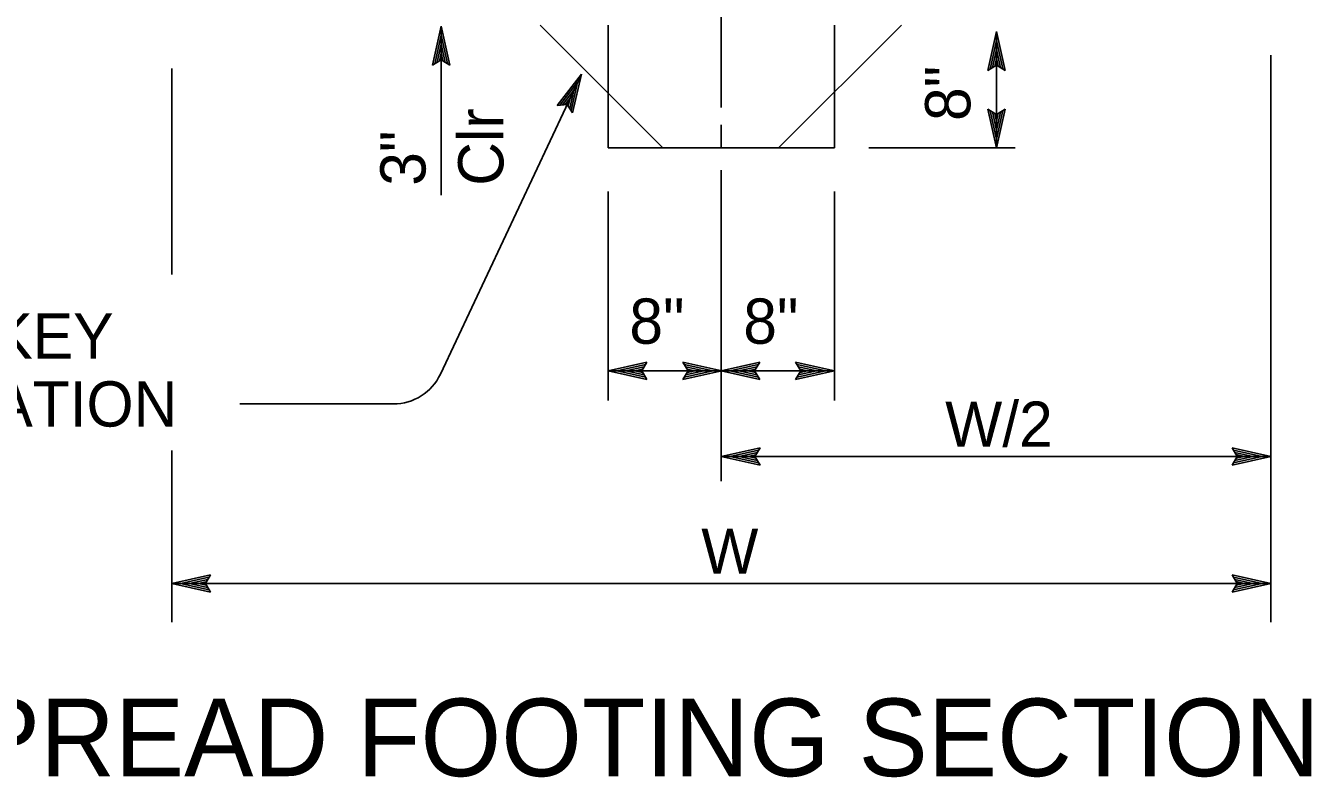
# Model space of a CAD drawing. Extents: x -894 to 866, y -476 to 714.
# Drawn here: x -734.2 to -535.3, y 198.5 to 314.8 of the extents above; entities that cross this region are included whole.
import ezdxf

# ---------------------------------------------------------------- set-up
doc = ezdxf.new("R2010")
doc.units = 0
doc.layers.add('60 Nongeo Data', color=7, linetype='Continuous')

msp = doc.modelspace()

# ---------------------------------------------------------------- linework, layer by layer
at = {"layer": '60 Nongeo Data'}
for p, q in [((-671.25, 308.68), (-669.91, 314.68)), ((-669.91, 288.59), (-669.91, 314.68)), ((-669.91, 314.68), (-669.91, 314.68)), ((-669.91, 314.68), (-668.58, 308.68)), ((-635.63, 295.86), (-654.63, 314.86)), ((-644.09, 314.86), (-644.09, 295.86)), ((-617.74, 295.86), (-598.74, 314.86)), ((-609.09, 314.86), (-609.09, 295.86)), ((-670.9, 308.89), (-669.91, 313.3)), ((-669.91, 313.29), (-668.94, 308.91)), ((-585.37, 307.86), (-584.03, 313.86)), ((-585.01, 308.07), (-584.03, 312.48)), ((-584.03, 295.86), (-584.03, 313.86)), ((-584.03, 313.86), (-584.03, 313.86)), ((-584.03, 313.86), (-582.7, 307.86)), ((-584.03, 312.47), (-583.06, 308.09)), ((-670.54, 309.13), (-669.92, 311.92)), ((-670.19, 309.3), (-669.92, 310.53)), ((-669.92, 311.92), (-669.29, 309.09)), ((-669.92, 310.53), (-669.65, 309.32)), ((-584.65, 308.31), (-584.03, 311.09)), ((-584.03, 311.09), (-583.41, 308.27)), ((-541.59, 222.96), (-541.59, 310.22)), ((-669.91, 309.48), (-671.25, 308.68)), ((-671.25, 308.68), (-671.25, 308.68)), ((-668.58, 308.68), (-669.91, 309.48)), ((-668.58, 308.68), (-668.58, 308.68)), ((-584.03, 308.66), (-585.37, 307.86)), ((-584.31, 308.48), (-584.03, 309.71)), ((-584.03, 309.71), (-583.77, 308.5)), ((-582.7, 307.86), (-584.03, 308.66)), ((-711.59, 299), (-711.59, 308.16)), ((-670.04, 260.87), (-648.23, 307.3)), ((-651.99, 302.44), (-648.23, 307.3)), ((-648.23, 307.3), (-649.58, 301.31)), ((-648.23, 307.3), (-648.23, 307.3)), ((-585.37, 307.86), (-585.37, 307.86)), ((-582.7, 307.86), (-582.7, 307.86)), ((-651.58, 302.48), (-648.82, 306.05)), ((-651.15, 302.54), (-649.41, 304.8)), ((-649.41, 304.8), (-650.04, 301.98)), ((-648.82, 306.04), (-649.8, 301.67)), ((-650.44, 302.59), (-651.99, 302.44)), ((-651.99, 302.44), (-651.99, 302.44)), ((-650.77, 302.56), (-649.99, 303.55)), ((-649.58, 301.31), (-650.44, 302.59)), ((-649.99, 303.55), (-650.27, 302.34)), ((-649.58, 301.31), (-649.58, 301.31)), ((-584.03, 295.86), (-585.36, 301.86)), ((-585.36, 301.86), (-585.36, 301.86)), ((-585.36, 301.86), (-584.03, 301.06)), ((-584.03, 297.25), (-585, 301.63)), ((-584.03, 298.62), (-584.65, 301.45)), ((-584.03, 300.01), (-584.29, 301.21)), ((-584.03, 301.06), (-582.69, 301.86)), ((-582.69, 301.86), (-584.03, 295.86)), ((-583.05, 301.64), (-584.03, 297.24)), ((-583.41, 301.41), (-584.03, 298.62)), ((-583.75, 301.23), (-584.03, 300.01)), ((-582.69, 301.86), (-582.69, 301.86)), ((-711.59, 276.28), (-711.59, 299)), ((-644.09, 295.86), (-609.09, 295.86)), ((-603.78, 295.86), (-581.13, 295.86)), ((-584.03, 295.86), (-584.03, 295.86)), ((-626.59, 292.44), (-626.59, 244.34)), ((-644.09, 256.81), (-644.09, 289.12)), ((-609.09, 256.81), (-609.09, 289.12)), ((-541.59, 222.56), (-541.59, 277.06)), ((-644.09, 261.4), (-638.09, 262.73)), ((-638.09, 262.73), (-638.89, 261.4)), ((-638.09, 262.73), (-638.09, 262.73)), ((-631.72, 261.41), (-632.52, 262.75)), ((-632.52, 262.75), (-632.52, 262.75)), ((-632.52, 262.75), (-626.53, 261.41)), ((-626.63, 261.4), (-620.63, 262.73)), ((-620.63, 262.73), (-621.43, 261.4)), ((-620.63, 262.73), (-620.63, 262.73)), ((-614.29, 261.4), (-615.09, 262.74)), ((-615.09, 262.74), (-615.09, 262.74)), ((-615.09, 262.74), (-609.09, 261.4)), ((-614.29, 261.4), (-615.09, 262.74)), ((-615.09, 262.74), (-615.09, 262.74)), ((-615.09, 262.74), (-609.09, 261.4)), ((-644.09, 261.4), (-609.09, 261.4)), ((-638.09, 260.06), (-644.09, 261.4)), ((-644.09, 261.4), (-644.09, 261.4)), ((-638.31, 260.42), (-642.71, 261.4)), ((-642.7, 261.41), (-638.33, 262.37)), ((-641.33, 261.4), (-638.5, 262.03)), ((-638.54, 260.78), (-641.33, 261.4)), ((-639.95, 261.4), (-638.74, 261.67)), ((-638.72, 261.12), (-639.95, 261.4)), ((-638.89, 261.4), (-638.09, 260.06)), ((-626.53, 261.41), (-632.52, 260.08)), ((-632.52, 260.08), (-631.72, 261.41)), ((-632.31, 262.39), (-627.91, 261.41)), ((-627.92, 261.4), (-632.29, 260.43)), ((-629.29, 261.41), (-632.11, 260.78)), ((-632.07, 262.03), (-629.29, 261.41)), ((-631.9, 261.68), (-630.67, 261.41)), ((-630.67, 261.41), (-631.88, 261.14)), ((-620.63, 260.06), (-626.63, 261.4)), ((-626.63, 261.4), (-626.63, 261.4)), ((-626.53, 261.41), (-626.53, 261.41)), ((-620.85, 260.42), (-625.25, 261.4)), ((-625.24, 261.41), (-620.87, 262.37)), ((-623.87, 261.4), (-621.05, 262.03)), ((-621.08, 260.78), (-623.87, 261.4)), ((-622.49, 261.4), (-621.28, 261.67)), ((-621.26, 261.12), (-622.49, 261.4)), ((-621.43, 261.4), (-620.63, 260.06)), ((-609.09, 261.4), (-615.09, 260.07)), ((-615.09, 260.07), (-614.29, 261.4)), ((-609.09, 261.4), (-615.09, 260.07)), ((-615.09, 260.07), (-614.29, 261.4)), ((-614.88, 262.39), (-610.47, 261.4)), ((-614.88, 262.39), (-610.47, 261.4)), ((-610.48, 261.4), (-614.86, 260.43)), ((-610.48, 261.4), (-614.86, 260.43)), ((-611.86, 261.4), (-614.68, 260.78)), ((-611.86, 261.4), (-614.68, 260.78)), ((-614.64, 262.03), (-611.86, 261.4)), ((-614.64, 262.03), (-611.86, 261.4)), ((-614.47, 261.68), (-613.24, 261.41)), ((-614.47, 261.68), (-613.24, 261.41)), ((-613.24, 261.41), (-614.45, 261.14)), ((-613.24, 261.41), (-614.45, 261.14)), ((-609.09, 261.4), (-609.09, 261.4)), ((-609.09, 261.4), (-609.09, 261.4)), ((-638.09, 260.06), (-638.09, 260.06)), ((-632.52, 260.08), (-632.52, 260.08)), ((-620.63, 260.06), (-620.63, 260.06)), ((-615.09, 260.07), (-615.09, 260.07)), ((-615.09, 260.07), (-615.09, 260.07)), ((-701.03, 256.28), (-677.28, 256.28)), ((-699.25, 256.28), (-700.32, 256.28)), ((-711.59, 222.56), (-711.59, 249.08)), ((-626.59, 248.16), (-620.59, 249.49)), ((-625.2, 248.16), (-620.83, 249.13)), ((-623.83, 248.16), (-621, 248.78)), ((-620.59, 249.49), (-621.39, 248.16)), ((-620.59, 249.49), (-620.59, 249.49)), ((-546.79, 248.16), (-547.59, 249.5)), ((-547.59, 249.5), (-547.59, 249.5)), ((-547.59, 249.5), (-541.59, 248.16)), ((-547.38, 249.14), (-542.97, 248.16)), ((-547.14, 248.78), (-544.36, 248.16)), ((-626.59, 248.16), (-541.59, 248.16)), ((-620.59, 246.82), (-626.59, 248.16)), ((-626.59, 248.16), (-626.59, 248.16)), ((-620.81, 247.17), (-625.21, 248.16)), ((-621.04, 247.53), (-623.83, 248.16)), ((-622.45, 248.16), (-621.24, 248.42)), ((-621.22, 247.88), (-622.45, 248.16)), ((-621.39, 248.16), (-620.59, 246.82)), ((-620.59, 246.82), (-620.59, 246.82)), ((-541.59, 248.16), (-547.59, 246.83)), ((-547.59, 246.83), (-546.79, 248.16)), ((-547.59, 246.83), (-547.59, 246.83)), ((-542.98, 248.16), (-547.36, 247.19)), ((-544.36, 248.16), (-547.18, 247.53)), ((-546.97, 248.44), (-545.74, 248.16)), ((-545.74, 248.16), (-546.95, 247.89)), ((-541.59, 248.16), (-541.59, 248.16)), ((-711.59, 228.52), (-705.59, 229.85)), ((-710.2, 228.53), (-705.83, 229.49)), ((-708.83, 228.52), (-706, 229.15)), ((-707.45, 228.52), (-706.24, 228.79)), ((-705.59, 229.85), (-706.39, 228.52)), ((-705.59, 229.85), (-705.59, 229.85)), ((-546.79, 228.52), (-547.59, 229.86)), ((-547.59, 229.86), (-547.59, 229.86)), ((-547.59, 229.86), (-541.59, 228.52)), ((-547.38, 229.51), (-542.97, 228.52)), ((-547.14, 229.15), (-544.36, 228.52)), ((-546.97, 228.8), (-545.74, 228.53)), ((-711.59, 228.52), (-541.59, 228.52)), ((-705.59, 227.18), (-711.59, 228.52)), ((-711.59, 228.52), (-711.59, 228.52)), ((-705.81, 227.54), (-710.21, 228.52)), ((-706.04, 227.9), (-708.83, 228.52)), ((-706.22, 228.24), (-707.45, 228.52)), ((-706.39, 228.52), (-705.59, 227.18)), ((-705.59, 227.18), (-705.59, 227.18)), ((-541.59, 228.52), (-547.59, 227.19)), ((-547.59, 227.19), (-546.79, 228.52)), ((-547.59, 227.19), (-547.59, 227.19)), ((-542.98, 228.52), (-547.36, 227.55)), ((-544.36, 228.52), (-547.18, 227.9)), ((-545.74, 228.53), (-546.95, 228.26)), ((-541.59, 228.52), (-541.59, 228.52))]:
    msp.add_line(p, q, dxfattribs=at)
for points in [[(-626.59, 319.99), (-626.59, 302.12)], [(-626.59, 299.44), (-626.59, 295.86)]]:
    msp.add_lwpolyline(points, dxfattribs=at)
msp.add_arc((-677.28, 264.28), 8, 270, 334.8396, dxfattribs=at)

# ---------------------------------------------------------------- texts
for s, p in [('8"', (-588.07, 300.04)), ('Clr', (-660.29, 290.02)), ('3"', (-672.33, 290.02))]:
    msp.add_text(s, height=7, rotation=90, dxfattribs=at).set_placement(p)
for s, height, p in [('8"', 7, (-640.81, 265.59)), ('8"', 7, (-623.19, 265.59)), ('OPTIONAL KEY', 6.9999, (-789.25, 263.28)), ('CONFIGURATION', 6.9999, (-789.25, 252.78)), ('W/2', 7, (-591.97, 249.65)), ('W', 7, (-629.69, 230.01)), ('SPREAD FOOTING SECTION', 11.9999, (-753.36, 198.72))]:
    msp.add_text(s, height=height, dxfattribs=at).set_placement(p)

doc.saveas('drawing.dxf')
